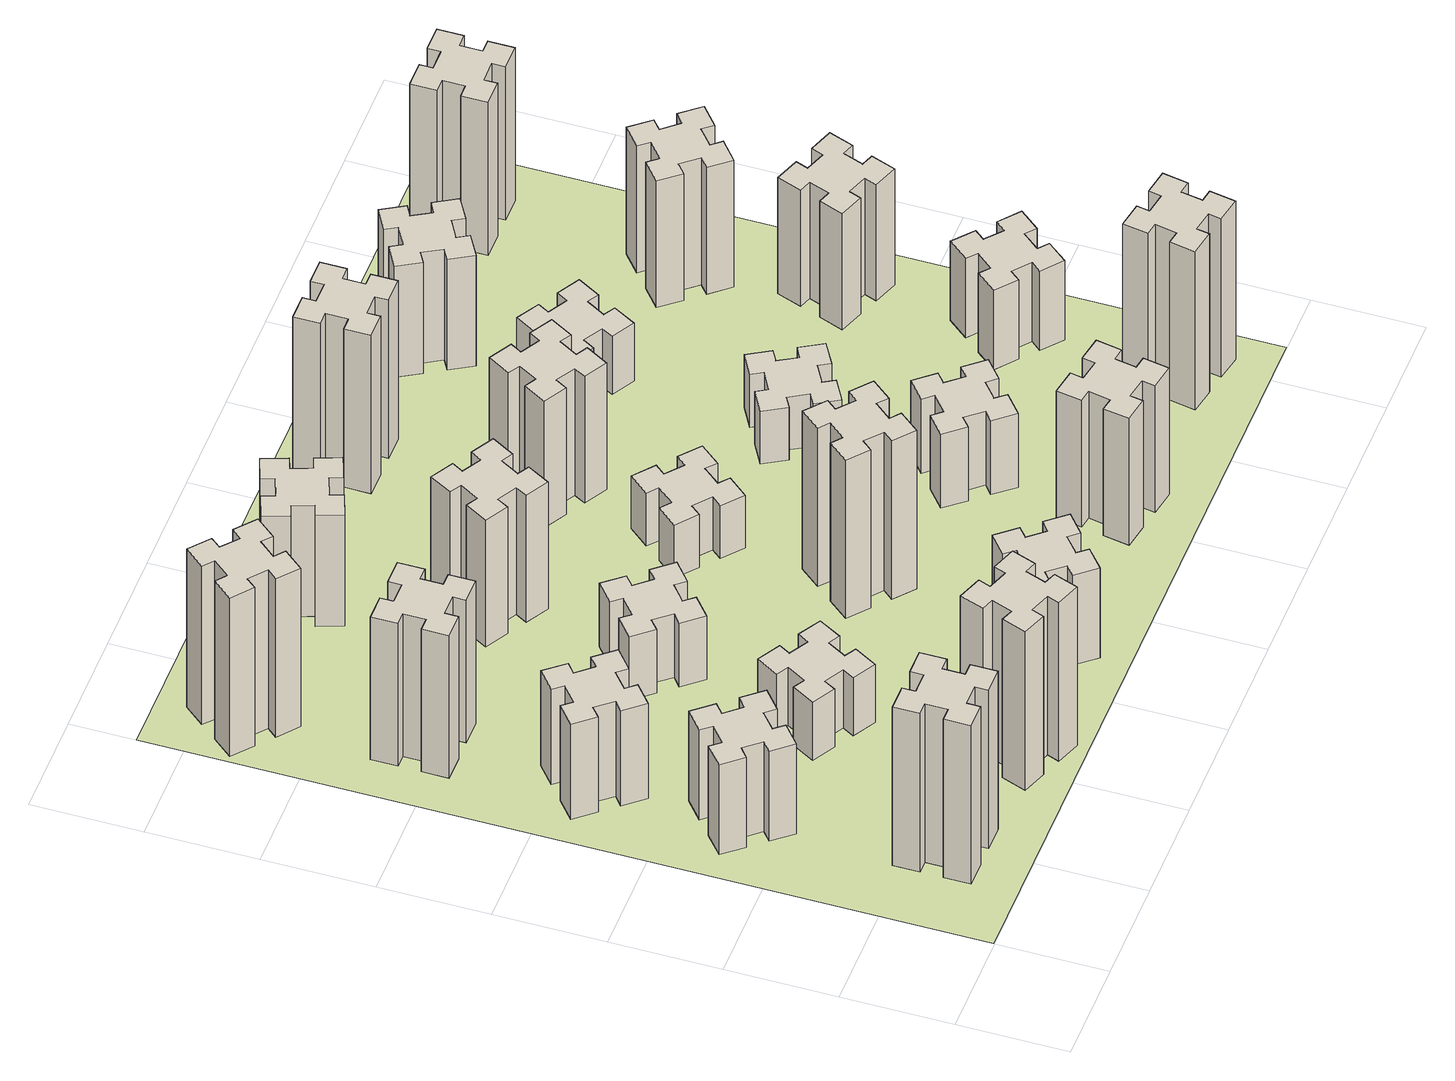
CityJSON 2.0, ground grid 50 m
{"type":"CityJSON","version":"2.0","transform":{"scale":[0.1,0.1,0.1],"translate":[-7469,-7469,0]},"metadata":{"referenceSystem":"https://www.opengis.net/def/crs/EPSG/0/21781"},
"CityObjects":{
"building1":{"type":"Building","attributes":{"class":"1000","function":"1000","usage":"1000","yearOfConstruction":2016,"roofType":"1000","measuredHeight":90,"storeysAboveGround":30,"storeysBelowGround":0},"geometry":[{"type":"Solid","lod":"1","boundaries":[[[[0,1,2,3,4,5,6,7,8,9,10,11,12,13,14,15,16,17,18,19]],[[17,16,20,21]],[[16,15,22,20]],[[15,14,23,22]],[[14,13,24,23]],[[13,12,25,24]],[[12,11,26,25]],[[11,10,27,26]],[[10,9,28,27]],[[9,8,29,28]],[[8,7,30,29]],[[7,6,31,30]],[[6,5,32,31]],[[5,4,33,32]],[[4,3,34,33]],[[3,2,35,34]],[[2,1,36,35]],[[1,0,37,36]],[[0,19,38,37]],[[19,18,39,38]],[[18,17,21,39]],[[24,25,26,27,28,29,30,31,32,33,34,35,36,37,38,39,21,20,22,23]]]]}]},
"building2":{"type":"Building","attributes":{"class":"1000","function":"1000","usage":"1000","yearOfConstruction":2016,"roofType":"1000","measuredHeight":51,"storeysAboveGround":30,"storeysBelowGround":0},"geometry":[{"type":"Solid","lod":"1","boundaries":[[[[40,41,42,43,44,45,46,47,48,49,50,51,52,53,54,55,56,57,58,59]],[[57,56,60,61]],[[56,55,62,60]],[[55,54,63,62]],[[54,53,64,63]],[[53,52,65,64]],[[52,51,66,65]],[[51,50,67,66]],[[50,49,68,67]],[[49,48,69,68]],[[48,47,70,69]],[[47,46,71,70]],[[46,45,72,71]],[[45,44,73,72]],[[44,43,74,73]],[[43,42,75,74]],[[42,41,76,75]],[[41,40,77,76]],[[40,59,78,77]],[[59,58,79,78]],[[58,57,61,79]],[[64,65,66,67,68,69,70,71,72,73,74,75,76,77,78,79,61,60,62,63]]]]}]},
"building3":{"type":"Building","attributes":{"class":"1000","function":"1000","usage":"1000","yearOfConstruction":2016,"roofType":"1000","measuredHeight":54,"storeysAboveGround":30,"storeysBelowGround":0},"geometry":[{"type":"Solid","lod":"1","boundaries":[[[[80,81,82,83,84,85,86,87,88,89,90,91,92,93,94,95,96,97,98,99]],[[97,96,100,101]],[[96,95,102,100]],[[95,94,103,102]],[[94,93,104,103]],[[93,92,105,104]],[[92,91,106,105]],[[91,90,107,106]],[[90,89,108,107]],[[89,88,109,108]],[[88,87,110,109]],[[87,86,111,110]],[[86,85,112,111]],[[85,84,113,112]],[[84,83,114,113]],[[83,82,115,114]],[[82,81,116,115]],[[81,80,117,116]],[[80,99,118,117]],[[99,98,119,118]],[[98,97,101,119]],[[104,105,106,107,108,109,110,111,112,113,114,115,116,117,118,119,101,100,102,103]]]]}]},
"building4":{"type":"Building","attributes":{"class":"1000","function":"1000","usage":"1000","yearOfConstruction":2016,"roofType":"1000","measuredHeight":81,"storeysAboveGround":30,"storeysBelowGround":0},"geometry":[{"type":"Solid","lod":"1","boundaries":[[[[120,121,122,123,124,125,126,127,128,129,130,131,132,133,134,135,136,137,138,139]],[[137,136,140,141]],[[136,135,142,140]],[[135,134,143,142]],[[134,133,144,143]],[[133,132,145,144]],[[132,131,146,145]],[[131,130,147,146]],[[130,129,148,147]],[[129,128,149,148]],[[128,127,150,149]],[[127,126,151,150]],[[126,125,152,151]],[[125,124,153,152]],[[124,123,154,153]],[[123,122,155,154]],[[122,121,156,155]],[[121,120,157,156]],[[120,139,158,157]],[[139,138,159,158]],[[138,137,141,159]],[[144,145,146,147,148,149,150,151,152,153,154,155,156,157,158,159,141,140,142,143]]]]}]},
"building5":{"type":"Building","attributes":{"class":"1000","function":"1000","usage":"1000","yearOfConstruction":2016,"roofType":"1000","measuredHeight":90,"storeysAboveGround":30,"storeysBelowGround":0},"geometry":[{"type":"Solid","lod":"1","boundaries":[[[[160,161,162,163,164,165,166,167,168,169,170,171,172,173,174,175,176,177,178,179]],[[177,176,180,181]],[[176,175,182,180]],[[175,174,183,182]],[[174,173,184,183]],[[173,172,185,184]],[[172,171,186,185]],[[171,170,187,186]],[[170,169,188,187]],[[169,168,189,188]],[[168,167,190,189]],[[167,166,191,190]],[[166,165,192,191]],[[165,164,193,192]],[[164,163,194,193]],[[163,162,195,194]],[[162,161,196,195]],[[161,160,197,196]],[[160,179,198,197]],[[179,178,199,198]],[[178,177,181,199]],[[184,185,186,187,188,189,190,191,192,193,194,195,196,197,198,199,181,180,182,183]]]]}]},
"building6":{"type":"Building","attributes":{"class":"1000","function":"1000","usage":"1000","yearOfConstruction":2016,"roofType":"1000","measuredHeight":90,"storeysAboveGround":30,"storeysBelowGround":0},"geometry":[{"type":"Solid","lod":"1","boundaries":[[[[200,201,202,203,204,205,206,207,208,209,210,211,212,213,214,215,216,217,218,219]],[[217,216,220,221]],[[216,215,222,220]],[[215,214,223,222]],[[214,213,224,223]],[[213,212,225,224]],[[212,211,226,225]],[[211,210,227,226]],[[210,209,228,227]],[[209,208,229,228]],[[208,207,230,229]],[[207,206,231,230]],[[206,205,232,231]],[[205,204,233,232]],[[204,203,234,233]],[[203,202,235,234]],[[202,201,236,235]],[[201,200,237,236]],[[200,219,238,237]],[[219,218,239,238]],[[218,217,221,239]],[[224,225,226,227,228,229,230,231,232,233,234,235,236,237,238,239,221,220,222,223]]]]}]},
"building7":{"type":"Building","attributes":{"class":"1000","function":"1000","usage":"1000","yearOfConstruction":2016,"roofType":"1000","measuredHeight":33,"storeysAboveGround":30,"storeysBelowGround":0},"geometry":[{"type":"Solid","lod":"1","boundaries":[[[[240,241,242,243,244,245,246,247,248,249,250,251,252,253,254,255,256,257,258,259]],[[257,256,260,261]],[[256,255,262,260]],[[255,254,263,262]],[[254,253,264,263]],[[253,252,265,264]],[[252,251,266,265]],[[251,250,267,266]],[[250,249,268,267]],[[249,248,269,268]],[[248,247,270,269]],[[247,246,271,270]],[[246,245,272,271]],[[245,244,273,272]],[[244,243,274,273]],[[243,242,275,274]],[[242,241,276,275]],[[241,240,277,276]],[[240,259,278,277]],[[259,258,279,278]],[[258,257,261,279]],[[264,265,266,267,268,269,270,271,272,273,274,275,276,277,278,279,261,260,262,263]]]]}]},
"building8":{"type":"Building","attributes":{"class":"1000","function":"1000","usage":"1000","yearOfConstruction":2016,"roofType":"1000","measuredHeight":36,"storeysAboveGround":30,"storeysBelowGround":0},"geometry":[{"type":"Solid","lod":"1","boundaries":[[[[280,281,282,283,284,285,286,287,288,289,290,291,292,293,294,295,296,297,298,299]],[[297,296,300,301]],[[296,295,302,300]],[[295,294,303,302]],[[294,293,304,303]],[[293,292,305,304]],[[292,291,306,305]],[[291,290,307,306]],[[290,289,308,307]],[[289,288,309,308]],[[288,287,310,309]],[[287,286,311,310]],[[286,285,312,311]],[[285,284,313,312]],[[284,283,314,313]],[[283,282,315,314]],[[282,281,316,315]],[[281,280,317,316]],[[280,299,318,317]],[[299,298,319,318]],[[298,297,301,319]],[[304,305,306,307,308,309,310,311,312,313,314,315,316,317,318,319,301,300,302,303]]]]}]},
"building9":{"type":"Building","attributes":{"class":"1000","function":"1000","usage":"1000","yearOfConstruction":2016,"roofType":"1000","measuredHeight":51,"storeysAboveGround":30,"storeysBelowGround":0},"geometry":[{"type":"Solid","lod":"1","boundaries":[[[[320,321,322,323,324,325,326,327,328,329,330,331,332,333,334,335,336,337,338,339]],[[337,336,340,341]],[[336,335,342,340]],[[335,334,343,342]],[[334,333,344,343]],[[333,332,345,344]],[[332,331,346,345]],[[331,330,347,346]],[[330,329,348,347]],[[329,328,349,348]],[[328,327,350,349]],[[327,326,351,350]],[[326,325,352,351]],[[325,324,353,352]],[[324,323,354,353]],[[323,322,355,354]],[[322,321,356,355]],[[321,320,357,356]],[[320,339,358,357]],[[339,338,359,358]],[[338,337,341,359]],[[344,345,346,347,348,349,350,351,352,353,354,355,356,357,358,359,341,340,342,343]]]]}]},
"building10":{"type":"Building","attributes":{"class":"1000","function":"1000","usage":"1000","yearOfConstruction":2016,"roofType":"1000","measuredHeight":72,"storeysAboveGround":30,"storeysBelowGround":0},"geometry":[{"type":"Solid","lod":"1","boundaries":[[[[360,361,362,363,364,365,366,367,368,369,370,371,372,373,374,375,376,377,378,379]],[[377,376,380,381]],[[376,375,382,380]],[[375,374,383,382]],[[374,373,384,383]],[[373,372,385,384]],[[372,371,386,385]],[[371,370,387,386]],[[370,369,388,387]],[[369,368,389,388]],[[368,367,390,389]],[[367,366,391,390]],[[366,365,392,391]],[[365,364,393,392]],[[364,363,394,393]],[[363,362,395,394]],[[362,361,396,395]],[[361,360,397,396]],[[360,379,398,397]],[[379,378,399,398]],[[378,377,381,399]],[[384,385,386,387,388,389,390,391,392,393,394,395,396,397,398,399,381,380,382,383]]]]}]},
"building11":{"type":"Building","attributes":{"class":"1000","function":"1000","usage":"1000","yearOfConstruction":2016,"roofType":"1000","measuredHeight":63,"storeysAboveGround":30,"storeysBelowGround":0},"geometry":[{"type":"Solid","lod":"1","boundaries":[[[[400,401,402,403,404,405,406,407,408,409,410,411,412,413,414,415,416,417,418,419]],[[417,416,420,421]],[[416,415,422,420]],[[415,414,423,422]],[[414,413,424,423]],[[413,412,425,424]],[[412,411,426,425]],[[411,410,427,426]],[[410,409,428,427]],[[409,408,429,428]],[[408,407,430,429]],[[407,406,431,430]],[[406,405,432,431]],[[405,404,433,432]],[[404,403,434,433]],[[403,402,435,434]],[[402,401,436,435]],[[401,400,437,436]],[[400,419,438,437]],[[419,418,439,438]],[[418,417,421,439]],[[424,425,426,427,428,429,430,431,432,433,434,435,436,437,438,439,421,420,422,423]]]]}]},
"building12":{"type":"Building","attributes":{"class":"1000","function":"1000","usage":"1000","yearOfConstruction":2016,"roofType":"1000","measuredHeight":90,"storeysAboveGround":30,"storeysBelowGround":0},"geometry":[{"type":"Solid","lod":"1","boundaries":[[[[440,441,442,443,444,445,446,447,448,449,450,451,452,453,454,455,456,457,458,459]],[[457,456,460,461]],[[456,455,462,460]],[[455,454,463,462]],[[454,453,464,463]],[[453,452,465,464]],[[452,451,466,465]],[[451,450,467,466]],[[450,449,468,467]],[[449,448,469,468]],[[448,447,470,469]],[[447,446,471,470]],[[446,445,472,471]],[[445,444,473,472]],[[444,443,474,473]],[[443,442,475,474]],[[442,441,476,475]],[[441,440,477,476]],[[440,459,478,477]],[[459,458,479,478]],[[458,457,461,479]],[[464,465,466,467,468,469,470,471,472,473,474,475,476,477,478,479,461,460,462,463]]]]}]},
"building13":{"type":"Building","attributes":{"class":"1000","function":"1000","usage":"1000","yearOfConstruction":2016,"roofType":"1000","measuredHeight":30,"storeysAboveGround":30,"storeysBelowGround":0},"geometry":[{"type":"Solid","lod":"1","boundaries":[[[[480,481,482,483,484,485,486,487,488,489,490,491,492,493,494,495,496,497,498,499]],[[497,496,500,501]],[[496,495,502,500]],[[495,494,503,502]],[[494,493,504,503]],[[493,492,505,504]],[[492,491,506,505]],[[491,490,507,506]],[[490,489,508,507]],[[489,488,509,508]],[[488,487,510,509]],[[487,486,511,510]],[[486,485,512,511]],[[485,484,513,512]],[[484,483,514,513]],[[483,482,515,514]],[[482,481,516,515]],[[481,480,517,516]],[[480,499,518,517]],[[499,498,519,518]],[[498,497,501,519]],[[504,505,506,507,508,509,510,511,512,513,514,515,516,517,518,519,501,500,502,503]]]]}]},
"building14":{"type":"Building","attributes":{"class":"1000","function":"1000","usage":"1000","yearOfConstruction":2016,"roofType":"1000","measuredHeight":72,"storeysAboveGround":30,"storeysBelowGround":0},"geometry":[{"type":"Solid","lod":"1","boundaries":[[[[520,521,522,523,524,525,526,527,528,529,530,531,532,533,534,535,536,537,538,539]],[[537,536,540,541]],[[536,535,542,540]],[[535,534,543,542]],[[534,533,544,543]],[[533,532,545,544]],[[532,531,546,545]],[[531,530,547,546]],[[530,529,548,547]],[[529,528,549,548]],[[528,527,550,549]],[[527,526,551,550]],[[526,525,552,551]],[[525,524,553,552]],[[524,523,554,553]],[[523,522,555,554]],[[522,521,556,555]],[[521,520,557,556]],[[520,539,558,557]],[[539,538,559,558]],[[538,537,541,559]],[[544,545,546,547,548,549,550,551,552,553,554,555,556,557,558,559,541,540,542,543]]]]}]},
"building15":{"type":"Building","attributes":{"class":"1000","function":"1000","usage":"1000","yearOfConstruction":2016,"roofType":"1000","measuredHeight":72,"storeysAboveGround":30,"storeysBelowGround":0},"geometry":[{"type":"Solid","lod":"1","boundaries":[[[[560,561,562,563,564,565,566,567,568,569,570,571,572,573,574,575,576,577,578,579]],[[577,576,580,581]],[[576,575,582,580]],[[575,574,583,582]],[[574,573,584,583]],[[573,572,585,584]],[[572,571,586,585]],[[571,570,587,586]],[[570,569,588,587]],[[569,568,589,588]],[[568,567,590,589]],[[567,566,591,590]],[[566,565,592,591]],[[565,564,593,592]],[[564,563,594,593]],[[563,562,595,594]],[[562,561,596,595]],[[561,560,597,596]],[[560,579,598,597]],[[579,578,599,598]],[[578,577,581,599]],[[584,585,586,587,588,589,590,591,592,593,594,595,596,597,598,599,581,580,582,583]]]]}]},
"building16":{"type":"Building","attributes":{"class":"1000","function":"1000","usage":"1000","yearOfConstruction":2016,"roofType":"1000","measuredHeight":90,"storeysAboveGround":30,"storeysBelowGround":0},"geometry":[{"type":"Solid","lod":"1","boundaries":[[[[600,601,602,603,604,605,606,607,608,609,610,611,612,613,614,615,616,617,618,619]],[[617,616,620,621]],[[616,615,622,620]],[[615,614,623,622]],[[614,613,624,623]],[[613,612,625,624]],[[612,611,626,625]],[[611,610,627,626]],[[610,609,628,627]],[[609,608,629,628]],[[608,607,630,629]],[[607,606,631,630]],[[606,605,632,631]],[[605,604,633,632]],[[604,603,634,633]],[[603,602,635,634]],[[602,601,636,635]],[[601,600,637,636]],[[600,619,638,637]],[[619,618,639,638]],[[618,617,621,639]],[[624,625,626,627,628,629,630,631,632,633,634,635,636,637,638,639,621,620,622,623]]]]}]},
"building17":{"type":"Building","attributes":{"class":"1000","function":"1000","usage":"1000","yearOfConstruction":2016,"roofType":"1000","measuredHeight":42,"storeysAboveGround":30,"storeysBelowGround":0},"geometry":[{"type":"Solid","lod":"1","boundaries":[[[[640,641,642,643,644,645,646,647,648,649,650,651,652,653,654,655,656,657,658,659]],[[657,656,660,661]],[[656,655,662,660]],[[655,654,663,662]],[[654,653,664,663]],[[653,652,665,664]],[[652,651,666,665]],[[651,650,667,666]],[[650,649,668,667]],[[649,648,669,668]],[[648,647,670,669]],[[647,646,671,670]],[[646,645,672,671]],[[645,644,673,672]],[[644,643,674,673]],[[643,642,675,674]],[[642,641,676,675]],[[641,640,677,676]],[[640,659,678,677]],[[659,658,679,678]],[[658,657,661,679]],[[664,665,666,667,668,669,670,671,672,673,674,675,676,677,678,679,661,660,662,663]]]]}]},
"building18":{"type":"Building","attributes":{"class":"1000","function":"1000","usage":"1000","yearOfConstruction":2016,"roofType":"1000","measuredHeight":30,"storeysAboveGround":30,"storeysBelowGround":0},"geometry":[{"type":"Solid","lod":"1","boundaries":[[[[680,681,682,683,684,685,686,687,688,689,690,691,692,693,694,695,696,697,698,699]],[[697,696,700,701]],[[696,695,702,700]],[[695,694,703,702]],[[694,693,704,703]],[[693,692,705,704]],[[692,691,706,705]],[[691,690,707,706]],[[690,689,708,707]],[[689,688,709,708]],[[688,687,710,709]],[[687,686,711,710]],[[686,685,712,711]],[[685,684,713,712]],[[684,683,714,713]],[[683,682,715,714]],[[682,681,716,715]],[[681,680,717,716]],[[680,699,718,717]],[[699,698,719,718]],[[698,697,701,719]],[[704,705,706,707,708,709,710,711,712,713,714,715,716,717,718,719,701,700,702,703]]]]}]},
"building19":{"type":"Building","attributes":{"class":"1000","function":"1000","usage":"1000","yearOfConstruction":2016,"roofType":"1000","measuredHeight":33,"storeysAboveGround":30,"storeysBelowGround":0},"geometry":[{"type":"Solid","lod":"1","boundaries":[[[[720,721,722,723,724,725,726,727,728,729,730,731,732,733,734,735,736,737,738,739]],[[737,736,740,741]],[[736,735,742,740]],[[735,734,743,742]],[[734,733,744,743]],[[733,732,745,744]],[[732,731,746,745]],[[731,730,747,746]],[[730,729,748,747]],[[729,728,749,748]],[[728,727,750,749]],[[727,726,751,750]],[[726,725,752,751]],[[725,724,753,752]],[[724,723,754,753]],[[723,722,755,754]],[[722,721,756,755]],[[721,720,757,756]],[[720,739,758,757]],[[739,738,759,758]],[[738,737,741,759]],[[744,745,746,747,748,749,750,751,752,753,754,755,756,757,758,759,741,740,742,743]]]]}]},
"building20":{"type":"Building","attributes":{"class":"1000","function":"1000","usage":"1000","yearOfConstruction":2016,"roofType":"1000","measuredHeight":90,"storeysAboveGround":30,"storeysBelowGround":0},"geometry":[{"type":"Solid","lod":"1","boundaries":[[[[760,761,762,763,764,765,766,767,768,769,770,771,772,773,774,775,776,777,778,779]],[[777,776,780,781]],[[776,775,782,780]],[[775,774,783,782]],[[774,773,784,783]],[[773,772,785,784]],[[772,771,786,785]],[[771,770,787,786]],[[770,769,788,787]],[[769,768,789,788]],[[768,767,790,789]],[[767,766,791,790]],[[766,765,792,791]],[[765,764,793,792]],[[764,763,794,793]],[[763,762,795,794]],[[762,761,796,795]],[[761,760,797,796]],[[760,779,798,797]],[[779,778,799,798]],[[778,777,781,799]],[[784,785,786,787,788,789,790,791,792,793,794,795,796,797,798,799,781,780,782,783]]]]}]},
"building21":{"type":"Building","attributes":{"class":"1000","function":"1000","usage":"1000","yearOfConstruction":2016,"roofType":"1000","measuredHeight":63,"storeysAboveGround":30,"storeysBelowGround":0},"geometry":[{"type":"Solid","lod":"1","boundaries":[[[[800,801,802,803,804,805,806,807,808,809,810,811,812,813,814,815,816,817,818,819]],[[817,816,820,821]],[[816,815,822,820]],[[815,814,823,822]],[[814,813,824,823]],[[813,812,825,824]],[[812,811,826,825]],[[811,810,827,826]],[[810,809,828,827]],[[809,808,829,828]],[[808,807,830,829]],[[807,806,831,830]],[[806,805,832,831]],[[805,804,833,832]],[[804,803,834,833]],[[803,802,835,834]],[[802,801,836,835]],[[801,800,837,836]],[[800,819,838,837]],[[819,818,839,838]],[[818,817,821,839]],[[824,825,826,827,828,829,830,831,832,833,834,835,836,837,838,839,821,820,822,823]]]]}]},
"building22":{"type":"Building","attributes":{"class":"1000","function":"1000","usage":"1000","yearOfConstruction":2016,"roofType":"1000","measuredHeight":45,"storeysAboveGround":30,"storeysBelowGround":0},"geometry":[{"type":"Solid","lod":"1","boundaries":[[[[840,841,842,843,844,845,846,847,848,849,850,851,852,853,854,855,856,857,858,859]],[[857,856,860,861]],[[856,855,862,860]],[[855,854,863,862]],[[854,853,864,863]],[[853,852,865,864]],[[852,851,866,865]],[[851,850,867,866]],[[850,849,868,867]],[[849,848,869,868]],[[848,847,870,869]],[[847,846,871,870]],[[846,845,872,871]],[[845,844,873,872]],[[844,843,874,873]],[[843,842,875,874]],[[842,841,876,875]],[[841,840,877,876]],[[840,859,878,877]],[[859,858,879,878]],[[858,857,861,879]],[[864,865,866,867,868,869,870,871,872,873,874,875,876,877,878,879,861,860,862,863]]]]}]},
"building23":{"type":"Building","attributes":{"class":"1000","function":"1000","usage":"1000","yearOfConstruction":2016,"roofType":"1000","measuredHeight":66,"storeysAboveGround":30,"storeysBelowGround":0},"geometry":[{"type":"Solid","lod":"1","boundaries":[[[[880,881,882,883,884,885,886,887,888,889,890,891,892,893,894,895,896,897,898,899]],[[897,896,900,901]],[[896,895,902,900]],[[895,894,903,902]],[[894,893,904,903]],[[893,892,905,904]],[[892,891,906,905]],[[891,890,907,906]],[[890,889,908,907]],[[889,888,909,908]],[[888,887,910,909]],[[887,886,911,910]],[[886,885,912,911]],[[885,884,913,912]],[[884,883,914,913]],[[883,882,915,914]],[[882,881,916,915]],[[881,880,917,916]],[[880,899,918,917]],[[899,898,919,918]],[[898,897,901,919]],[[904,905,906,907,908,909,910,911,912,913,914,915,916,917,918,919,901,900,902,903]]]]}]},
"building24":{"type":"Building","attributes":{"class":"1000","function":"1000","usage":"1000","yearOfConstruction":2016,"roofType":"1000","measuredHeight":72,"storeysAboveGround":30,"storeysBelowGround":0},"geometry":[{"type":"Solid","lod":"1","boundaries":[[[[920,921,922,923,924,925,926,927,928,929,930,931,932,933,934,935,936,937,938,939]],[[937,936,940,941]],[[936,935,942,940]],[[935,934,943,942]],[[934,933,944,943]],[[933,932,945,944]],[[932,931,946,945]],[[931,930,947,946]],[[930,929,948,947]],[[929,928,949,948]],[[928,927,950,949]],[[927,926,951,950]],[[926,925,952,951]],[[925,924,953,952]],[[924,923,954,953]],[[923,922,955,954]],[[922,921,956,955]],[[921,920,957,956]],[[920,939,958,957]],[[939,938,959,958]],[[938,937,941,959]],[[944,945,946,947,948,949,950,951,952,953,954,955,956,957,958,959,941,940,942,943]]]]}]},
"building25":{"type":"Building","attributes":{"class":"1000","function":"1000","usage":"1000","yearOfConstruction":2016,"roofType":"1000","measuredHeight":87,"storeysAboveGround":30,"storeysBelowGround":0},"geometry":[{"type":"Solid","lod":"1","boundaries":[[[[960,961,962,963,964,965,966,967,968,969,970,971,972,973,974,975,976,977,978,979]],[[977,976,980,981]],[[976,975,982,980]],[[975,974,983,982]],[[974,973,984,983]],[[973,972,985,984]],[[972,971,986,985]],[[971,970,987,986]],[[970,969,988,987]],[[969,968,989,988]],[[968,967,990,989]],[[967,966,991,990]],[[966,965,992,991]],[[965,964,993,992]],[[964,963,994,993]],[[963,962,995,994]],[[962,961,996,995]],[[961,960,997,996]],[[960,979,998,997]],[[979,978,999,998]],[[978,977,981,999]],[[984,985,986,987,988,989,990,991,992,993,994,995,996,997,998,999,981,980,982,983]]]]}]},
"landuse1":{"type":"LandUse","attributes":{"name":"plot1","function":"1010"},"geometry":[{"type":"MultiSurface","lod":"1","boundaries":[[[1000,1001,1002,1003]]]}]}
},
"vertices":[
[365,425,0],[365,325,0],[305,325,0],[305,205,0],[425,205,0],[425,265,0],[525,265,0],[525,205,0],[645,205,0],[645,325,0],[585,325,0],[585,425,0],[645,425,0],[645,545,0],[525,545,0],[525,485,0],[425,485,0],[425,545,0],[305,545,0],[305,425,0],[425,485,900],[425,545,900],[525,485,900],[525,545,900],[645,545,900],[645,425,900],[585,425,900],[585,325,900],[645,325,900],[645,205,900],[525,205,900],[525,265,900],[425,265,900],[425,205,900],[305,205,900],[305,325,900],[365,325,900],[365,425,900],[305,425,900],[305,545,900],
[492,1248,0],[427,1324,0],[473,1363,0],[396,1455,0],[304,1378,0],[343,1332,0],[266,1267,0],[228,1313,0],[136,1236,0],[213,1144,0],[259,1183,0],[323,1106,0],[277,1068,0],[354,976,0],[446,1053,0],[408,1099,0],[484,1163,0],[523,1117,0],[615,1194,0],[538,1286,0],[484,1163,510],[523,1117,510],[408,1099,510],[446,1053,510],[354,976,510],[277,1068,510],[323,1106,510],[259,1183,510],[213,1144,510],[136,1236,510],[228,1313,510],[266,1267,510],[343,1332,510],[304,1378,510],[396,1455,510],[473,1363,510],[427,1324,510],[492,1248,510],[538,1286,510],[615,1194,510],
[492,1888,0],[427,1964,0],[473,2003,0],[396,2095,0],[304,2018,0],[343,1972,0],[266,1907,0],[228,1953,0],[136,1876,0],[213,1784,0],[259,1823,0],[323,1746,0],[277,1708,0],[354,1616,0],[446,1693,0],[408,1739,0],[484,1803,0],[523,1757,0],[615,1834,0],[538,1926,0],[484,1803,540],[523,1757,540],[408,1739,540],[446,1693,540],[354,1616,540],[277,1708,540],[323,1746,540],[259,1823,540],[213,1784,540],[136,1876,540],[228,1953,540],[266,1907,540],[343,1972,540],[304,2018,540],[396,2095,540],[473,2003,540],[427,1964,540],[492,1888,540],[538,1926,540],[615,1834,540],
[485,2545,0],[485,2645,0],[545,2645,0],[545,2765,0],[425,2765,0],[425,2705,0],[325,2705,0],[325,2765,0],[205,2765,0],[205,2645,0],[265,2645,0],[265,2545,0],[205,2545,0],[205,2425,0],[325,2425,0],[325,2485,0],[425,2485,0],[425,2425,0],[545,2425,0],[545,2545,0],[425,2485,810],[425,2425,810],[325,2485,810],[325,2425,810],[205,2425,810],[205,2545,810],[265,2545,810],[265,2645,810],[205,2645,810],[205,2765,810],[325,2765,810],[325,2705,810],[425,2705,810],[425,2765,810],[545,2765,810],[545,2645,810],[485,2645,810],[485,2545,810],[545,2545,810],[545,2425,810],
[1029,360,0],[995,266,0],[939,287,0],[897,174,0],[1010,133,0],[1031,189,0],[1125,155,0],[1104,99,0],[1217,57,0],[1258,170,0],[1202,191,0],[1236,285,0],[1292,264,0],[1333,377,0],[1220,418,0],[1200,362,0],[1106,396,0],[1127,452,0],[1014,493,0],[973,380,0],[1106,396,900],[1127,452,900],[1200,362,900],[1220,418,900],[1333,377,900],[1292,264,900],[1236,285,900],[1202,191,900],[1258,170,900],[1217,57,900],[1104,99,900],[1125,155,900],[1031,189,900],[1010,133,900],[897,174,900],[939,287,900],[995,266,900],[1029,360,900],[973,380,900],[1014,493,900],
[384,3387,0],[308,3452,0],[346,3498,0],[254,3575,0],[177,3483,0],[223,3444,0],[159,3368,0],[113,3406,0],[36,3314,0],[128,3237,0],[166,3283,0],[243,3219,0],[204,3173,0],[296,3096,0],[373,3188,0],[327,3226,0],[392,3303,0],[438,3264,0],[515,3356,0],[423,3433,0],[392,3303,900],[438,3264,900],[327,3226,900],[373,3188,900],[296,3096,900],[204,3173,900],[243,3219,900],[166,3283,900],[128,3237,900],[36,3314,900],[113,3406,900],[159,3368,900],[223,3444,900],[177,3483,900],[254,3575,900],[346,3498,900],[308,3452,900],[384,3387,900],[423,3433,900],[515,3356,900],
[1086,1017,0],[1136,1104,0],[1188,1074,0],[1248,1178,0],[1144,1238,0],[1114,1186,0],[1027,1236,0],[1057,1288,0],[953,1348,0],[893,1244,0],[945,1214,0],[895,1127,0],[843,1157,0],[783,1053,0],[887,993,0],[917,1045,0],[1004,995,0],[974,943,0],[1078,883,0],[1138,987,0],[1004,995,330],[974,943,330],[917,1045,330],[887,993,330],[783,1053,330],[843,1157,330],[895,1127,330],[945,1214,330],[893,1244,330],[953,1348,330],[1057,1288,330],[1027,1236,330],[1114,1186,330],[1144,1238,330],[1248,1178,330],[1188,1074,330],[1136,1104,330],[1086,1017,330],[1138,987,330],[1078,883,330],
[1083,1972,0],[1006,1907,0],[968,1953,0],[876,1876,0],[953,1784,0],[999,1823,0],[1063,1746,0],[1017,1708,0],[1094,1616,0],[1186,1693,0],[1148,1739,0],[1224,1803,0],[1263,1757,0],[1355,1834,0],[1278,1926,0],[1232,1888,0],[1167,1964,0],[1213,2003,0],[1136,2095,0],[1044,2018,0],[1167,1964,360],[1213,2003,360],[1232,1888,360],[1278,1926,360],[1355,1834,360],[1263,1757,360],[1224,1803,360],[1148,1739,360],[1186,1693,360],[1094,1616,360],[1017,1708,360],[1063,1746,360],[999,1823,360],[953,1784,360],[876,1876,360],[968,1953,360],[1006,1907,360],[1083,1972,360],[1044,2018,360],[1136,2095,360],
[1639,343,0],[1703,266,0],[1657,228,0],[1734,136,0],[1826,213,0],[1788,259,0],[1864,323,0],[1903,277,0],[1995,354,0],[1918,446,0],[1872,408,0],[1807,484,0],[1853,523,0],[1776,615,0],[1684,538,0],[1723,492,0],[1646,427,0],[1608,473,0],[1516,396,0],[1593,304,0],[1646,427,510],[1608,473,510],[1723,492,510],[1684,538,510],[1776,615,510],[1853,523,510],[1807,484,510],[1872,408,510],[1918,446,510],[1995,354,510],[1903,277,510],[1864,323,510],[1788,259,510],[1826,213,510],[1734,136,510],[1657,228,510],[1703,266,510],[1639,343,510],[1593,304,510],[1516,396,510],
[1117,2525,0],[1204,2475,0],[1174,2423,0],[1278,2363,0],[1338,2467,0],[1286,2497,0],[1336,2584,0],[1388,2554,0],[1448,2658,0],[1344,2718,0],[1314,2666,0],[1227,2716,0],[1257,2768,0],[1153,2828,0],[1093,2724,0],[1145,2694,0],[1095,2607,0],[1043,2637,0],[983,2533,0],[1087,2473,0],[1095,2607,720],[1043,2637,720],[1145,2694,720],[1093,2724,720],[1153,2828,720],[1257,2768,720],[1227,2716,720],[1314,2666,720],[1344,2718,720],[1448,2658,720],[1388,2554,720],[1336,2584,720],[1286,2497,720],[1338,2467,720],[1278,2363,720],[1174,2423,720],[1204,2475,720],[1117,2525,720],[1087,2473,720],[983,2533,720],
[1025,3456,0],[931,3422,0],[910,3478,0],[797,3437,0],[839,3324,0],[895,3345,0],[929,3251,0],[873,3230,0],[914,3117,0],[1027,3159,0],[1006,3215,0],[1100,3249,0],[1120,3193,0],[1233,3234,0],[1192,3347,0],[1136,3326,0],[1102,3420,0],[1158,3440,0],[1117,3553,0],[1004,3512,0],[1102,3420,630],[1158,3440,630],[1136,3326,630],[1192,3347,630],[1233,3234,630],[1120,3193,630],[1100,3249,630],[1006,3215,630],[1027,3159,630],[914,3117,630],[873,3230,630],[929,3251,630],[895,3345,630],[839,3324,630],[797,3437,630],[910,3478,630],[931,3422,630],[1025,3456,630],[1004,3512,630],[1117,3553,630],
[1746,1163,0],[1823,1099,0],[1784,1053,0],[1876,976,0],[1953,1068,0],[1907,1106,0],[1972,1183,0],[2018,1144,0],[2095,1236,0],[2003,1313,0],[1964,1267,0],[1888,1332,0],[1926,1378,0],[1834,1455,0],[1757,1363,0],[1803,1324,0],[1739,1248,0],[1693,1286,0],[1616,1194,0],[1708,1117,0],[1739,1248,900],[1693,1286,900],[1803,1324,900],[1757,1363,900],[1834,1455,900],[1926,1378,900],[1888,1332,900],[1964,1267,900],[2003,1313,900],[2095,1236,900],[2018,1144,900],[1972,1183,900],[1907,1106,900],[1953,1068,900],[1876,976,900],[1784,1053,900],[1823,1099,900],[1746,1163,900],[1708,1117,900],[1616,1194,900],
[1907,1846,0],[1972,1923,0],[2018,1884,0],[2095,1976,0],[2003,2053,0],[1964,2007,0],[1888,2072,0],[1926,2118,0],[1834,2195,0],[1757,2103,0],[1803,2064,0],[1739,1988,0],[1693,2026,0],[1616,1934,0],[1708,1857,0],[1746,1903,0],[1823,1839,0],[1784,1793,0],[1876,1716,0],[1953,1808,0],[1823,1839,300],[1784,1793,300],[1746,1903,300],[1708,1857,300],[1616,1934,300],[1693,2026,300],[1739,1988,300],[1803,2064,300],[1757,2103,300],[1834,2195,300],[1926,2118,300],[1888,2072,300],[1964,2007,300],[2003,2053,300],[2095,1976,300],[2018,1884,300],[1972,1923,300],[1907,1846,300],[1953,1808,300],[1876,1716,300],
[2496,444,0],[2478,345,0],[2419,356,0],[2398,237,0],[2517,217,0],[2527,276,0],[2625,258,0],[2615,199,0],[2733,178,0],[2754,297,0],[2695,307,0],[2712,405,0],[2771,395,0],[2792,513,0],[2674,534,0],[2664,475,0],[2565,492,0],[2576,551,0],[2457,572,0],[2437,454,0],[2565,492,720],[2576,551,720],[2664,475,720],[2674,534,720],[2792,513,720],[2771,395,720],[2712,405,720],[2695,307,720],[2754,297,720],[2733,178,720],[2615,199,720],[2625,258,720],[2527,276,720],[2517,217,720],[2398,237,720],[2419,356,720],[2478,345,720],[2496,444,720],[2437,454,720],[2457,572,720],
[2026,2497,0],[2076,2584,0],[2128,2554,0],[2188,2658,0],[2084,2718,0],[2054,2666,0],[1967,2716,0],[1997,2768,0],[1893,2828,0],[1833,2724,0],[1885,2694,0],[1835,2607,0],[1783,2637,0],[1723,2533,0],[1827,2473,0],[1857,2525,0],[1944,2475,0],[1914,2423,0],[2018,2363,0],[2078,2467,0],[1944,2475,720],[1914,2423,720],[1857,2525,720],[1827,2473,720],[1723,2533,720],[1783,2637,720],[1835,2607,720],[1885,2694,720],[1833,2724,720],[1893,2828,720],[1997,2768,720],[1967,2716,720],[2054,2666,720],[2084,2718,720],[2188,2658,720],[2128,2554,720],[2076,2584,720],[2026,2497,720],[2078,2467,720],[2018,2363,720],
[1965,3385,0],[1965,3485,0],[2025,3485,0],[2025,3605,0],[1905,3605,0],[1905,3545,0],[1805,3545,0],[1805,3605,0],[1685,3605,0],[1685,3485,0],[1745,3485,0],[1745,3385,0],[1685,3385,0],[1685,3265,0],[1805,3265,0],[1805,3325,0],[1905,3325,0],[1905,3265,0],[2025,3265,0],[2025,3385,0],[1905,3325,900],[1905,3265,900],[1805,3325,900],[1805,3265,900],[1685,3265,900],[1685,3385,900],[1745,3385,900],[1745,3485,900],[1685,3485,900],[1685,3605,900],[1805,3605,900],[1805,3545,900],[1905,3545,900],[1905,3605,900],[2025,3605,900],[2025,3485,900],[1965,3485,900],[1965,3385,900],[2025,3385,900],[2025,3265,900],
[2563,1132,0],[2486,1067,0],[2448,1113,0],[2356,1036,0],[2433,944,0],[2479,983,0],[2543,906,0],[2497,868,0],[2574,776,0],[2666,853,0],[2628,899,0],[2704,963,0],[2743,917,0],[2835,994,0],[2758,1086,0],[2712,1048,0],[2647,1124,0],[2693,1163,0],[2616,1255,0],[2524,1178,0],[2647,1124,420],[2693,1163,420],[2712,1048,420],[2758,1086,420],[2835,994,420],[2743,917,420],[2704,963,420],[2628,899,420],[2666,853,420],[2574,776,420],[2497,868,420],[2543,906,420],[2479,983,420],[2433,944,420],[2356,1036,420],[2448,1113,420],[2486,1067,420],[2563,1132,420],[2524,1178,420],[2616,1255,420],
[2475,1744,0],[2525,1657,0],[2473,1627,0],[2533,1523,0],[2637,1583,0],[2607,1635,0],[2694,1685,0],[2724,1633,0],[2828,1693,0],[2768,1797,0],[2716,1767,0],[2666,1854,0],[2718,1884,0],[2658,1988,0],[2554,1928,0],[2584,1876,0],[2497,1826,0],[2467,1878,0],[2363,1818,0],[2423,1714,0],[2497,1826,300],[2467,1878,300],[2584,1876,300],[2554,1928,300],[2658,1988,300],[2718,1884,300],[2666,1854,300],[2716,1767,300],[2768,1797,300],[2828,1693,300],[2724,1633,300],[2694,1685,300],[2607,1635,300],[2637,1583,300],[2533,1523,300],[2473,1627,300],[2525,1657,300],[2475,1744,300],[2423,1714,300],[2363,1818,300],
[2666,2597,0],[2716,2684,0],[2768,2654,0],[2828,2758,0],[2724,2818,0],[2694,2766,0],[2607,2816,0],[2637,2868,0],[2533,2928,0],[2473,2824,0],[2525,2794,0],[2475,2707,0],[2423,2737,0],[2363,2633,0],[2467,2573,0],[2497,2625,0],[2584,2575,0],[2554,2523,0],[2658,2463,0],[2718,2567,0],[2584,2575,330],[2554,2523,330],[2497,2625,330],[2467,2573,330],[2363,2633,330],[2423,2737,330],[2475,2707,330],[2525,2794,330],[2473,2824,330],[2533,2928,330],[2637,2868,330],[2607,2816,330],[2694,2766,330],[2724,2818,330],[2828,2758,330],[2768,2654,330],[2716,2684,330],[2666,2597,330],[2718,2567,330],[2658,2463,330],
[3504,475,0],[3405,492,0],[3416,551,0],[3297,572,0],[3277,454,0],[3336,444,0],[3318,345,0],[3259,356,0],[3238,237,0],[3357,217,0],[3367,276,0],[3465,258,0],[3455,199,0],[3573,178,0],[3594,297,0],[3535,307,0],[3552,405,0],[3611,395,0],[3632,513,0],[3514,534,0],[3552,405,900],[3611,395,900],[3535,307,900],[3594,297,900],[3573,178,900],[3455,199,900],[3465,258,900],[3367,276,900],[3357,217,900],[3238,237,900],[3259,356,900],[3318,345,900],[3336,444,900],[3277,454,900],[3297,572,900],[3416,551,900],[3405,492,900],[3504,475,900],[3514,534,900],[3632,513,900],
[2716,3347,0],[2666,3434,0],[2718,3464,0],[2658,3568,0],[2554,3508,0],[2584,3456,0],[2497,3406,0],[2467,3458,0],[2363,3398,0],[2423,3294,0],[2475,3324,0],[2525,3237,0],[2473,3207,0],[2533,3103,0],[2637,3163,0],[2607,3215,0],[2694,3265,0],[2724,3213,0],[2828,3273,0],[2768,3377,0],[2694,3265,630],[2724,3213,630],[2607,3215,630],[2637,3163,630],[2533,3103,630],[2473,3207,630],[2525,3237,630],[2475,3324,630],[2423,3294,630],[2363,3398,630],[2467,3458,630],[2497,3406,630],[2584,3456,630],[2554,3508,630],[2658,3568,630],[2718,3464,630],[2666,3434,630],[2716,3347,630],[2768,3377,630],[2828,3273,630],
[3487,1006,0],[3552,1083,0],[3598,1044,0],[3675,1136,0],[3583,1213,0],[3544,1167,0],[3468,1232,0],[3506,1278,0],[3414,1355,0],[3337,1263,0],[3383,1224,0],[3319,1148,0],[3273,1186,0],[3196,1094,0],[3288,1017,0],[3326,1063,0],[3403,999,0],[3364,953,0],[3456,876,0],[3533,968,0],[3403,999,450],[3364,953,450],[3326,1063,450],[3288,1017,450],[3196,1094,450],[3273,1186,450],[3319,1148,450],[3383,1224,450],[3337,1263,450],[3414,1355,450],[3506,1278,450],[3468,1232,450],[3544,1167,450],[3583,1213,450],[3675,1136,450],[3598,1044,450],[3552,1083,450],[3487,1006,450],[3533,968,450],[3456,876,450],
[3520,1942,0],[3426,1976,0],[3447,2032,0],[3334,2073,0],[3293,1960,0],[3349,1940,0],[3315,1846,0],[3259,1867,0],[3217,1754,0],[3330,1713,0],[3351,1769,0],[3445,1735,0],[3424,1679,0],[3537,1637,0],[3578,1750,0],[3522,1771,0],[3556,1865,0],[3612,1844,0],[3653,1957,0],[3540,1998,0],[3556,1865,660],[3612,1844,660],[3522,1771,660],[3578,1750,660],[3537,1637,660],[3424,1679,660],[3445,1735,660],[3351,1769,660],[3330,1713,660],[3217,1754,660],[3259,1867,660],[3315,1846,660],[3349,1940,660],[3293,1960,660],[3334,2073,660],[3447,2032,660],[3426,1976,660],[3520,1942,660],[3540,1998,660],[3653,1957,660],
[3219,2463,0],[3283,2386,0],[3237,2348,0],[3314,2256,0],[3406,2333,0],[3368,2379,0],[3444,2443,0],[3483,2397,0],[3575,2474,0],[3498,2566,0],[3452,2528,0],[3387,2604,0],[3433,2643,0],[3356,2735,0],[3264,2658,0],[3303,2612,0],[3226,2547,0],[3188,2593,0],[3096,2516,0],[3173,2424,0],[3226,2547,720],[3188,2593,720],[3303,2612,720],[3264,2658,720],[3356,2735,720],[3433,2643,720],[3387,2604,720],[3452,2528,720],[3498,2566,720],[3575,2474,720],[3483,2397,720],[3444,2443,720],[3368,2379,720],[3406,2333,720],[3314,2256,720],[3237,2348,720],[3283,2386,720],[3219,2463,720],[3173,2424,720],[3096,2516,720],
[3285,3325,0],[3385,3325,0],[3385,3265,0],[3505,3265,0],[3505,3385,0],[3445,3385,0],[3445,3485,0],[3505,3485,0],[3505,3605,0],[3385,3605,0],[3385,3545,0],[3285,3545,0],[3285,3605,0],[3165,3605,0],[3165,3485,0],[3225,3485,0],[3225,3385,0],[3165,3385,0],[3165,3265,0],[3285,3265,0],[3225,3385,870],[3165,3385,870],[3225,3485,870],[3165,3485,870],[3165,3605,870],[3285,3605,870],[3285,3545,870],[3385,3545,870],[3385,3605,870],[3505,3605,870],[3505,3485,870],[3445,3485,870],[3445,3385,870],[3505,3385,870],[3505,3265,870],[3385,3265,870],[3385,3325,870],[3285,3325,870],[3285,3265,870],[3165,3265,870],
[5,3705,0],[3705,3705,0],[3705,5,0],[5,5,0]
]}
